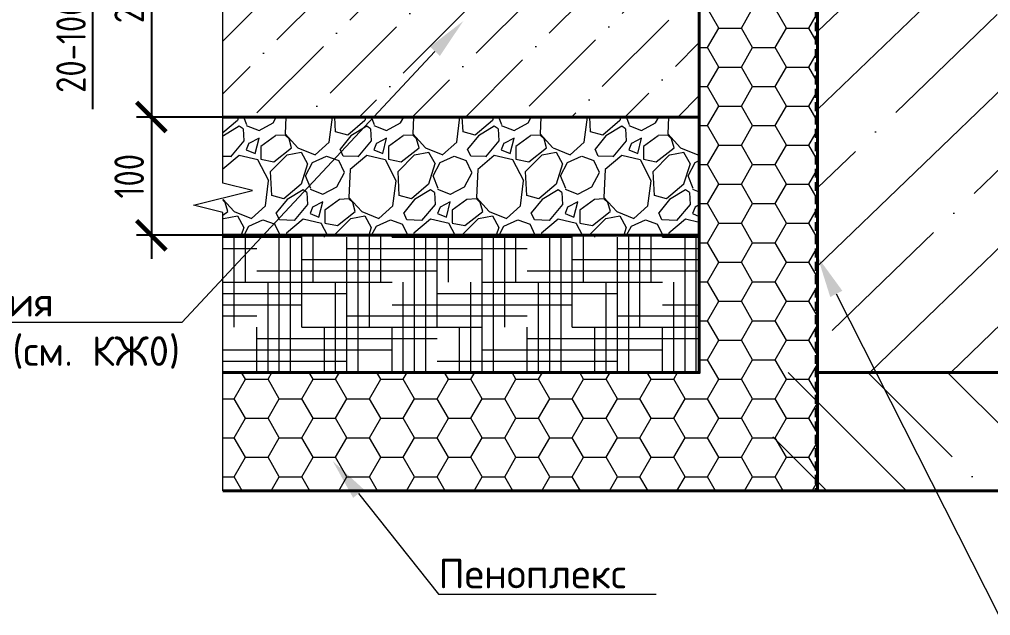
# Model space of a CAD drawing. Header units: millimetres. Extents: x -3689 to 2955806, y -724709 to -635850.
# Drawn here: x 2940392 to 2941213, y -722831 to -722327 of the extents above; entities that cross this region are included whole.
import ezdxf
from ezdxf import colors
from ezdxf.entities.mleader import LeaderData, LeaderLine
from ezdxf.math import Vec2, Vec3

# ---------------------------------------------------------------- set-up
doc = ezdxf.new("R2010")
doc.units = ezdxf.units.MM
doc.header["$PDMODE"] = 35
doc.linetypes.add('DASHED2', pattern=[0.375, 0.25, -0.125])
for name, color, linetype, lineweight in [('0_текст', 7, 'Continuous', 0), ('_PP_Hatch', 9, 'Continuous', 9), ('_PP_Primary Line Continuous', 3, 'Continuous', 40), ('_Выноска', 7, 'Continuous', 15), ('Гидроизоляция монолита', 30, 'DASHED2', 50), ('Стены сечение', 7, 'Continuous', 40), ('Штрих Железобетон', 7, 'Continuous', 15), ('Штрих Мин. Вата', 40, 'Continuous', 15)]:
    doc.layers.add(name, color=color, linetype=linetype, lineweight=lineweight)
doc.styles.add('GOST 2.304', font='CS_Gost2304.shx')
doc.styles.add('SPDS', font='isocpeui.ttf')
doc.dimstyles.new('SPDS', dxfattribs={"dimscale": 100, "dimtxt": 2.5, "dimasz": 2.5, "dimexe": 1.25, "dimexo": 0.625, "dimtad": 1, "dimdec": 0, "dimrnd": 0.001, "dimtxsty": 'GOST 2.304', "dimblk": 'ARCHTICK', "dimblk1": 'ARCHTICK', "dimblk2": 'ARCHTICK', "dimcen": 2.5, "dimdle": 2, "dimadec": 0, "dimazin": 2, "dimtfac": 0.75, "dimtdec": 4, "dimtmove": 1, "dimatfit": 3, "dimfxl": 1, "dimtolj": 1, "dimarcsym": 0})

# ---------------------------------------------------------------- blocks, each defined once
blk = doc.blocks.new('_ARCHTICK')
at = {"color": 0, "linetype": 'ByBlock', "const_width": 0.15}
blk.add_lwpolyline([(-0.5, -0.5), (0.5, 0.5)], dxfattribs=at)
blk = doc.blocks.new('*D459')
at = {"layer": '_Выноска', "color": 0, "lineweight": -2, "transparency": 16777216}
for p, q in [((2940503.92, -722189.09), (2940503.92, -722429.09)), ((2940960.78, -722209.09), (2940491.42, -722209.09)), ((2940960.78, -722409.09), (2940491.42, -722409.09))]:
    blk.add_line(p, q, dxfattribs=at)
at = {"layer": 'Defpoints', "color": 0, "transparency": 16777216}
for p in [(2940967.03, -722209.09), (2940503.92, -722409.09), (2940967.03, -722409.09)]:
    blk.add_point(p, dxfattribs=at)
at = {"layer": '_Выноска', "color": 0, "lineweight": -2, "transparency": 16777216, "xscale": 25, "yscale": 25, "zscale": 25}
for p, rotation in [((2940503.92, -722209.09), 90), ((2940503.92, -722409.09), 270)]:
    blk.add_blockref('_ARCHTICK', p, dxfattribs=dict(at, rotation=rotation))
at = {"layer": '_Выноска', "color": 0, "transparency": 16777216, "insert": (2940485.17, -722309.09), "char_height": 25, "attachment_point": 5, "rotation": 90, "style": 'GOST 2.304'}
blk.add_mtext('\\A1;200', dxfattribs=at)
blk = doc.blocks.new('*D460')
at = {"layer": '_Выноска', "color": 0, "lineweight": -2, "transparency": 16777216}
for p, q in [((2940503.92, -722389.09), (2940503.92, -722529.09)), ((2940960.78, -722409.09), (2940491.42, -722409.09)), ((2940960.78, -722509.09), (2940491.42, -722509.09))]:
    blk.add_line(p, q, dxfattribs=at)
at = {"layer": 'Defpoints', "color": 0, "transparency": 16777216}
for p in [(2940967.03, -722409.09), (2940503.92, -722509.09), (2940967.03, -722509.09)]:
    blk.add_point(p, dxfattribs=at)
at = {"layer": '_Выноска', "color": 0, "lineweight": -2, "transparency": 16777216, "xscale": 25, "yscale": 25, "zscale": 25}
for p, rotation in [((2940503.92, -722409.09), 90), ((2940503.92, -722509.09), 270)]:
    blk.add_blockref('_ARCHTICK', p, dxfattribs=dict(at, rotation=rotation))
at = {"layer": '_Выноска', "color": 0, "transparency": 16777216, "insert": (2940485.17, -722459.09), "char_height": 25, "attachment_point": 5, "rotation": 90, "style": 'GOST 2.304'}
blk.add_mtext('\\A1;100', dxfattribs=at)
blk = doc.blocks.new('*D461')
at = {"layer": '_Выноска', "color": 0, "lineweight": -2, "transparency": 16777216}
for p, q in [((2940503.92, -722169.09), (2940503.92, -722229.09)), ((2940960.78, -722189.09), (2940491.42, -722189.09)), ((2940503.92, -722199.09), (2940454.25, -722210.55)), ((2940454.25, -722210.55), (2940454.25, -722402.46)), ((2940960.78, -722209.09), (2940491.42, -722209.09))]:
    blk.add_line(p, q, dxfattribs=at)
at = {"layer": 'Defpoints', "color": 0, "transparency": 16777216}
for p in [(2940967.03, -722189.09), (2940503.92, -722209.09), (2940967.03, -722209.09)]:
    blk.add_point(p, dxfattribs=at)
at = {"layer": '_Выноска', "color": 0, "lineweight": -2, "transparency": 16777216, "xscale": 25, "yscale": 25, "zscale": 25}
for p, rotation in [((2940503.92, -722189.09), 90), ((2940503.92, -722209.09), 270)]:
    blk.add_blockref('_ARCHTICK', p, dxfattribs=dict(at, rotation=rotation))
at = {"layer": '_Выноска', "color": 0, "transparency": 16777216, "insert": (2940431.75, -722339.11), "char_height": 25, "width": 244.6245, "attachment_point": 5, "rotation": 90, "style": 'GOST 2.304'}
blk.add_mtext('\\A1;20-100{\\H0.7x;\\S(2)^ ;}', dxfattribs=at)

msp = doc.modelspace()

# ---------------------------------------------------------------- hatches: boundary and pattern name
at = {"layer": '_PP_Hatch', "ltscale": 10}
h = msp.add_hatch(dxfattribs=at)
h.set_pattern_fill('ANSI35', color=256, scale=15, angle=359)
h.set_pattern_definition([(44, (2873761.4, -735493.19), (-66.16621, 68.51712), []), (44, (2873828.74, -735494.36), (-66.16621, 68.51712), [119.0625, -23.8125, 0, -23.8125])])
h.paths.add_polyline_path([(2941267.03, -722325.09), (2941267.03, -721925.09), (2941067.03, -721925.09), (2941067.03, -722325.09), (2941067.03, -722625.09), (2941267.03, -722625.09)])
h.paths.add_polyline_path([(2941723.56, -722625.09), (2941723.56, -722325.09), (2941267.03, -722325.09), (2941267.03, -722625.09)])
at = {"layer": '_PP_Hatch', "ltscale": 20}
h = msp.add_hatch(dxfattribs=at)
h.set_pattern_fill('ANSI36', color=256, scale=10)
h.set_pattern_definition([(45, (2910329.67, -748717.825), (16.83798, 61.73926), [79.375, -15.875, 0, -15.875])])
h.paths.add_polyline_path([(2940564.43, -722409.09), (2940967.03, -722409.09), (2940967.03, -722301.42), (2940966.78, -722269.37), (2940966.78, -722209.12), (2940563.92, -722249.75)])
h = msp.add_hatch(dxfattribs=at)
h.set_pattern_fill('GRAVEL', color=256, scale=3, angle=45)
h.set_pattern_definition([(273.0127875, (2921937.967, -593427.018), (53.88153666, -915.98612435), [10.251643, -1014.91451]), (229.969741, (2921938.506, -593437.2554), (592.696900665, 700.45998026), [17.59214, -1741.621467]), (177.510447, (2921927.191, -593450.726), (1131.51227128, -53.8815363), [12.404446, -1228.041684]), (312.273689, (2921919.6474, -593485.21), (-1023.74919768, 1131.51227136), [16.020136, -1585.993123]), (337.8336542, (2921930.4237, -593497.064), (-915.98612436, 377.17075705), [15.70901, -1555.194232]), (42.273689, (2921944.9717, -593502.991), (-1131.51227136, -1023.74919768), [16.020136, -1585.993123]), (82.6942405, (2921956.8256, -593492.2146), (-161.64461011, -1239.275344717), [21.18581, -2097.39346]), (117.2553284, (2921959.5197, -593471.2008), (-808.22305076, 1562.564565135), [20.001586, -1980.1577]), (166.4295656, (2921950.36, -593453.42), (-1131.51227128, 269.40768353), [16.07439, -1591.36637]), (220.2363583, (2921934.734, -593449.648), (646.5784408, 538.81536716), [18.3514, -899.21811]), (267.3974378, (2921920.725, -593461.5021), (-53.881536683, -1239.27534471), [23.732338, -2349.503175]), (183.814075, (2921973.529, -593432.406), (-700.45997745, -53.88153668), [8.100136, -801.916975]), (216.4692344, (2921965.4467, -593432.945), (808.22305079, 592.69690413), [15.41046, -1525.63917]), (270, (2921953.054, -593442.105), (53.881537, -53.881537), [10.77628, -96.986793]), (248.1985905, (2921942.816, -593439.411), (161.6446102, 377.1707571), [5.80324, -574.51867]), (336.80141, (2921940.661, -593444.799), (-215.5261469, 107.7630734), [8.20697, -402.14259]), (75.963757, (2921948.205, -593448.032), (53.8815367, 269.4076836), [13.32959, -430.988945]), (206.565051, (2921951.437, -593435.1), (161.64461, 53.8815367), [9.638614, -231.326944]), (61.3895403, (2921909.41, -593476.05), (377.17075708, 700.45997744), [13.50264, -1336.7648]), (115.346176, (2921915.8757, -593464.196), (377.17075706, -808.2230509), [11.32797, -1121.46647]), (338.1985905, (2921940.661, -593424.324), (-377.1707571, 161.6446102), [11.606403, -568.715508]), (28.6104597, (2921951.4375, -593428.6344), (-700.45997742, -377.17075713), [13.50264, -1336.7648]), (24.443955, (2921942.816, -593509.457), (-377.1707571, -161.6446102), [13.021056, -638.03203]), (339.7751406, (2921954.6704, -593504.0685), (-862.1045878, 323.2892199), [10.910164, -1080.1078]), (111.8014095, (2921995.082, -593477.667), (-161.6446102, 377.1707571), [11.606403, -568.715508]), (62.3540246, (2921990.771, -593466.8903), (-484.93383048, -915.98612438), [12.77348, -1264.57128]), (114.443955, (2921968.68, -593504.0685), (161.6446102, -377.1707571), [6.51053, -644.542557]), (146.309932, (2921991.849, -593480.9), (-269.4076836, 161.6446102), [3.88544, -384.65985]), (210.963757, (2921988.616, -593478.744), (215.526147, 107.7630735), [15.70901, -298.471638]), (231.009006, (2921975.1454, -593486.8264), (484.93383051, 592.69690402), [14.55801, -1441.240946]), (348.690068, (2921953.054, -593452.881), (-161.6446102, 53.8815367), [10.989716, -263.75329]), (38.1572266, (2921963.8302, -593455.0363), (1023.74919776, 808.22305095), [19.186703, -1899.48027]), (105.945396, (2921978.917, -593443.1824), (161.64461017, -592.696904), [7.845247, -776.68177]), (135, (2921976.76, -593435.64), (-107.763073, 0), [4.572, -71.628]), (165.256437, (2921972.4513, -593486.2876), (592.69690398, -161.64461022), [10.58601, -1048.018223]), (93.0127875, (2921962.214, -593483.5936), (-53.88153666, 915.98612435), [20.503286, -1004.662866]), (45, (2921961.136, -593463.12), (0, 107.763073), [19.812, -56.388]), (10.3048465, (2921975.1454, -593449.1094), (915.98612426, 161.64461067), [12.048287, -1192.7795]), (299.054604, (2921986.999, -593446.954), (161.6446102, -269.4076836), [11.094872, -543.6495]), (252.6459754, (2921992.3874, -593456.6528), (-484.93383065, -1562.56456503), [18.064353, -1788.373933]), (220.4260787, (2921986.9993, -593473.895), (-754.34151417, -646.57844072), [19.110884, -1891.975394])])
h.paths.add_polyline_path([(2940564.43, -722409.09), (2940564.43, -722509.09), (2940967.03, -722509.09), (2940967.03, -722409.09)])
at = {"layer": '_PP_Hatch', "ltscale": 10}
h = msp.add_hatch(dxfattribs=at)
h.set_pattern_fill('ANSI35', color=256, scale=15, angle=90)
h.set_pattern_definition([(135, (2873761.4, -735493.19), (-67.35192, -67.35192), []), (135, (2873761.4, -735425.84), (-67.35192, -67.35192), [119.0625, -23.8125, 0, -23.8125])])
h.paths.add_polyline_path([(2941267.03, -722625.09), (2941017.03, -722625.09), (2941017.03, -722725.09), (2941267.03, -722725.09)])
h.paths.add_polyline_path([(2941723.56, -722725.09), (2941723.56, -722625.09), (2941267.03, -722625.09), (2941267.03, -722725.09)])
at = {"layer": 'Штрих Железобетон'}
h = msp.add_hatch(dxfattribs=at)
h.set_pattern_fill('HOUND', color=256, scale=6)
h.set_pattern_definition([(0, (2910379.671, -748723.431), (38.1, 9.525), [152.4, -76.2]), (90, (2910379.671, -748723.431), (-9.525, -38.1), [152.4, -76.2])])
h.paths.add_polyline_path([(2940564.43, -722509.09), (2940564.43, -722625.09), (2940967.03, -722625.09), (2940967.03, -722509.09)])
at = {"layer": 'Штрих Мин. Вата'}
h = msp.add_hatch(dxfattribs=at)
h.set_pattern_fill('HONEY', color=256, scale=6)
h.set_pattern_definition([(0, (2910379.671, -751947.38), (28.575, 16.497784), [19.05, -38.1]), (120, (2910379.671, -751947.38), (-28.575, 16.497784), [19.05, -38.1]), (60, (2910379.671, -751947.38), (6e-08, 32.995568), [-38.1, 19.05])])
h.paths.add_polyline_path([(2940967.03, -722189.09), (2940967.03, -722625.09), (2940564.43, -722625.09), (2940564.43, -722725.09), (2941067.03, -722725.09), (2941067.03, -722189.09)])

# ---------------------------------------------------------------- linework, layer by layer
at = {"layer": '_PP_Primary Line Continuous', "ltscale": 10}
for points in [[(2941267.03, -722325.09), (2941267.03, -721925.09), (2941067.03, -721925.09), (2941067.03, -722325.09), (2941067.03, -722325.09), (2941067.03, -722625.09), (2941723.56, -722625.09)], [(2940564.43, -722625.09), (2940967.03, -722625.09), (2940967.03, -722189.09), (2941067.03, -722189.09), (2941067.03, -722725.09), (2940564.43, -722725.09)], [(2940564.43, -722725.09), (2941723.56, -722725.09)]]:
    msp.add_lwpolyline(points, dxfattribs=at)
at = {"layer": '_PP_Primary Line Continuous'}
msp.add_lwpolyline([(2940564.43, -722625.09), (2940967.03, -722625.09), (2940967.03, -722509.09), (2940564.43, -722509.09)], dxfattribs=at)
at = {"layer": '_Выноска'}
msp.add_lwpolyline([(2940564.43, -722725.09), (2940564.43, -722710.09), (2940564.43, -722489.88), (2940539.43, -722483.63), (2940589.43, -722471.13), (2940564.43, -722464.88), (2940564.43, -722244.66), (2940564.43, -722229.66)], dxfattribs=at)
at = {"layer": 'Гидроизоляция монолита', "ltscale": 30}
msp.add_lwpolyline([(2941117.03, -721924.09), (2941066.03, -721924.09), (2941066.03, -722725.09)], dxfattribs=at)
at = {"layer": 'Стены сечение', "ltscale": 100}
for points in [[(2940967.03, -722209.09), (2940967.03, -722625.09)], [(2940564.43, -722409.09), (2940967.03, -722409.09), (2940967.03, -722509.09), (2940564.43, -722509.09)]]:
    msp.add_lwpolyline(points, dxfattribs=at)

# ---------------------------------------------------------------- dimensions: what is measured, and where the dimension line sits
at = {"layer": '_Выноска'}
dim = msp.add_linear_dim(base=(2940503.92, -722209.09), p1=(2940967.03, -722189.09), p2=(2940967.03, -722209.09), angle=90, text='<>-100{\\H0.7x;\\S(2)^ ;}', dimstyle='SPDS', override={"dimscale": 10}, dxfattribs=at)
dim.commit()
dim.dimension.update_dxf_attribs({"geometry": '*D461', "text_midpoint": (2940454.25, -722216.8), "dimtype": 160})
for base, p1, p2, picture, middle in [((2940503.92, -722409.09), (2940967.03, -722209.09), (2940967.03, -722409.09), '*D459', (2940485.17, -722309.09)), ((2940503.92, -722509.09), (2940967.03, -722409.09), (2940967.03, -722509.09), '*D460', (2940485.17, -722459.09))]:
    dim = msp.add_linear_dim(base=base, p1=p1, p2=p2, angle=90, dimstyle='SPDS', override={"dimscale": 10}, dxfattribs=at)
    dim.commit()
    dim.dimension.update_dxf_attribs({"geometry": picture, "text_midpoint": middle})

# ---------------------------------------------------------------- leaders
at = {"layer": '0_текст'}
ml = msp.add_multileader_mtext('Standard', dxfattribs=at)
ml.set_content('\\A1;{\\fISOCPEUR|b0|i0|c204|p34;Конструкция \\Pотмостки (см. КЖ0)}', color=256, style='SPDS')
ml.set_leader_properties(color=256, linetype='ByLayer', lineweight=-1)
ml.build(insert=Vec2(0, 0))
ml.multileader.update_dxf_attribs({"text_left_attachment_type": 6, "text_right_attachment_type": 6, "dogleg_length": 0, "arrow_head_size": 35, "scale": 10})
ctx = ml.context
ctx.base_point, ctx.scale, ctx.char_height, ctx.arrow_head_size, ctx.landing_gap_size, ctx.plane_origin = Vec3(2940229.35, -722582.8), 10, 25, 35, 0.1, Vec3(2942360.54, -722952.55)
ctx.left_attachment, ctx.right_attachment = 6, 6
notes = []
notes.append((ctx, [(0, (1, 1, 0), (2940529.55, -722582.8), (-1, 0), 0, [(0, [(2940767.48, -722327.96)], 0, [])])]))
ctx.mtext.insert, ctx.mtext.width, ctx.mtext.defined_height, ctx.mtext.flow_direction = Vec3(2940229.45, -722552.8), 657.489, 17.44, 5
ml = msp.add_multileader_mtext('Standard', dxfattribs=at)
ml.set_content('\\A1;\\pxi1,ql;{\\fISOCPEUR|b0|i0|c204|p34;Гидроизоляция (см. КЖ0)}', color=256, style='SPDS')
ml.set_leader_properties(color=256, linetype='ByLayer', lineweight=-1)
ml.build(insert=Vec2(0, 0))
ml.multileader.update_dxf_attribs({"text_left_attachment_type": 6, "text_right_attachment_type": 6, "dogleg_length": 0, "arrow_head_size": 35, "scale": 10})
ctx = ml.context
ctx.base_point, ctx.scale, ctx.char_height, ctx.arrow_head_size, ctx.landing_gap_size, ctx.plane_origin = Vec3(2941220.03, -722830.33), 10, 25, 35, 0.1, Vec3(2942628.7, -723300.03)
ctx.left_attachment, ctx.right_attachment = 6, 6
notes.append((ctx, [(1, (1, 1, 0), (2941220.03, -722830.33), (1, 0), 0, [(0, [(2941067.03, -722527.39)], 0, [])])]))
ctx.mtext.insert, ctx.mtext.width, ctx.mtext.defined_height, ctx.mtext.flow_direction = Vec3(2941220.13, -722797.83), 591.8745, 227.19, 5
ml = msp.add_multileader_mtext('Standard', dxfattribs=at)
ml.set_content('\\A1;{\\fISOCPEUR|b0|i0|c204|p34;Пеноплекс}', color=256, style='SPDS')
ml.set_leader_properties(color=256, linetype='ByLayer', lineweight=-1)
ml.build(insert=Vec2(0, 0))
ml.multileader.update_dxf_attribs({"text_left_attachment_type": 6, "text_right_attachment_type": 6, "dogleg_length": 0, "arrow_head_size": 35, "scale": 10})
ctx = ml.context
ctx.base_point, ctx.scale, ctx.char_height, ctx.arrow_head_size, ctx.landing_gap_size, ctx.plane_origin = Vec3(2940746.48, -722812.62), 10, 25, 35, 0.1, Vec3(2942218.89, -723472.68)
ctx.left_attachment, ctx.right_attachment = 6, 6
notes.append((ctx, [(1, (1, 1, 0), (2940746.48, -722812.62), (1, 0), 0, [(0, [(2940657.22, -722700.04)], 0, [])])]))
ctx.mtext.insert, ctx.mtext.width, ctx.mtext.defined_height, ctx.mtext.flow_direction = Vec3(2940746.58, -722782.62), 642.8423, 57.09, 5
for ctx, leaders in notes:
    for number, flags, end, landing, length, lines in leaders:
        leader = LeaderData()
        leader.index, (leader.has_last_leader_line, leader.has_dogleg_vector, leader.attachment_direction) = number, flags
        leader.last_leader_point, leader.dogleg_vector, leader.dogleg_length = Vec3(end), Vec3(landing), length
        for number, points, colour, breaks in lines:
            line = LeaderLine()
            line.index, line.vertices, line.color, line.breaks = number, Vec3.list(points), colors.encode_raw_color(colour), breaks
            leader.lines.append(line)
        ctx.leaders.append(leader)

doc.saveas('drawing.dxf')
